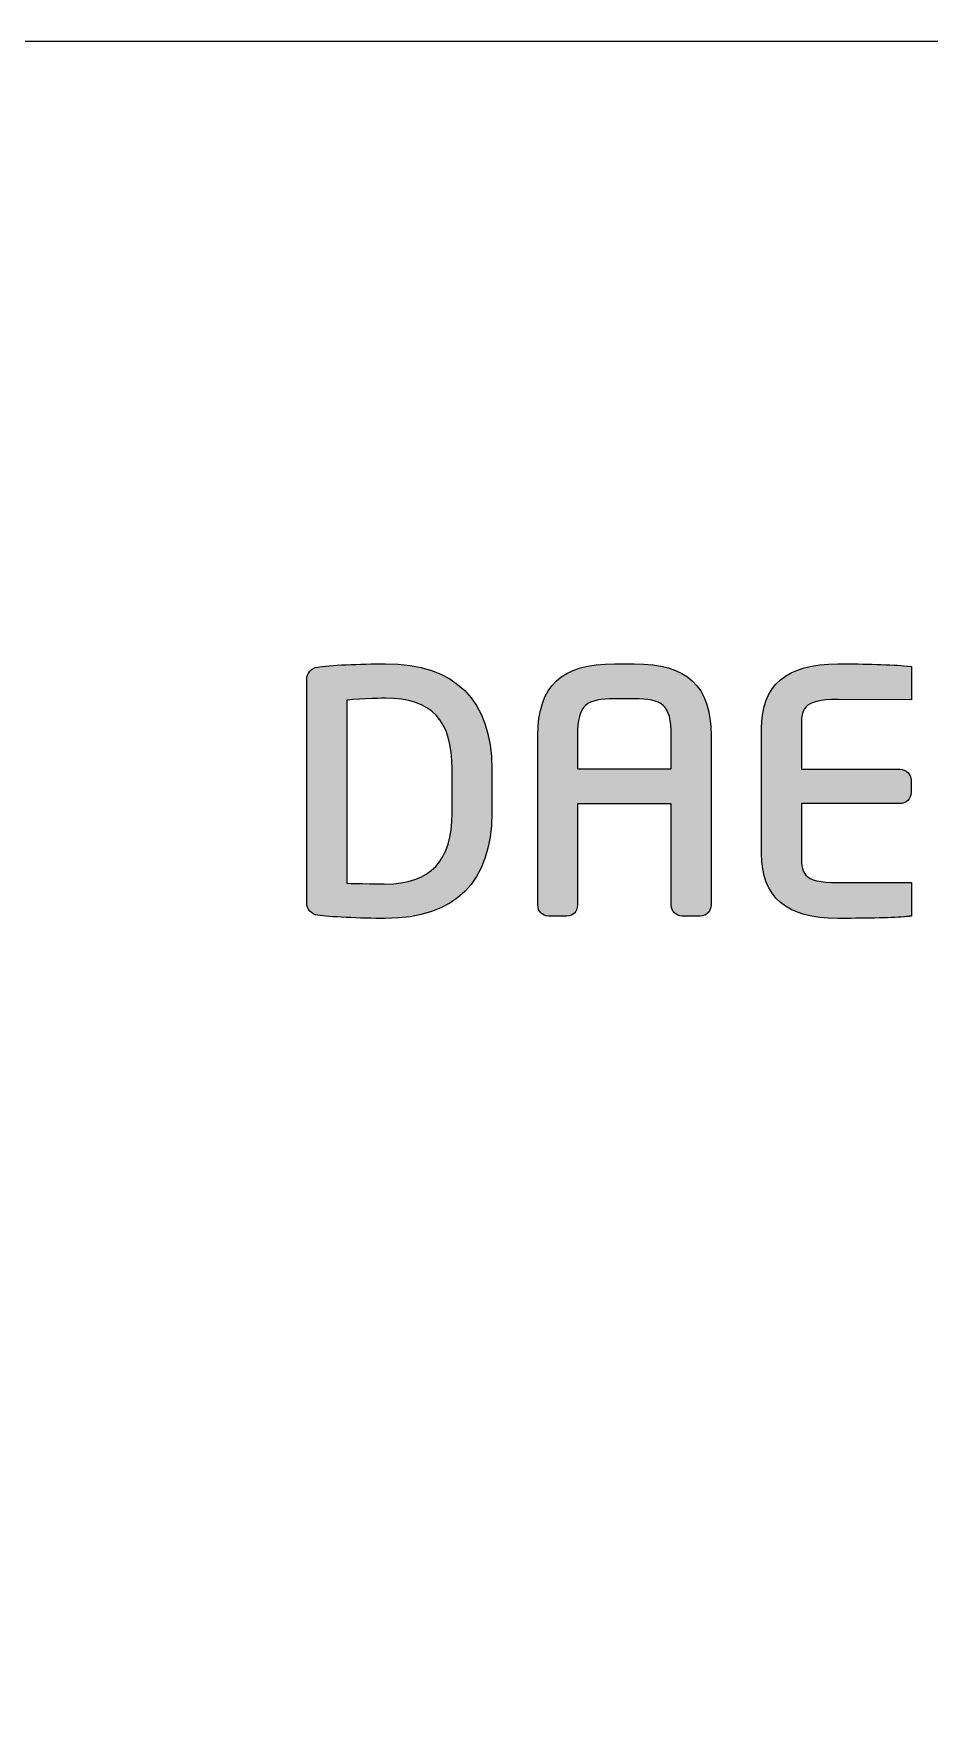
# Model space of a CAD drawing. Extents: x 16296675745 to 16296677481, y -37409619395 to -37409618123.
# Drawn here: x 16296675993.07 to 16296676002.63, y -37409618793.27 to -37409618775.16 of the extents above; entities that cross this region are included whole.
import ezdxf

# ---------------------------------------------------------------- set-up
doc = ezdxf.new("R2010")
doc.units = 0
doc.header["$LTSCALE"] = 10
doc.header["$MEASUREMENT"] = 0
doc.layers.add('1', color=7, linetype='CONTINUOUS')
doc.layers.add('BODY', color=7, linetype='CONTINUOUS')
doc.layers.add('레이어 1', color=7, linetype='CONTINUOUS', lineweight=0)

msp = doc.modelspace()

# ---------------------------------------------------------------- hatches: boundary and pattern name
at = {"layer": '레이어 1'}
h = msp.add_hatch(color=7, dxfattribs=at)
h.dxf.hatch_style = 2
edge = h.paths.add_edge_path()
edge.add_spline(control_points=[(16296675997.53513, -37409618783.485107), (16296675997.53513, -37409618783.995949), (16296675997.302059, -37409618784.244476), (16296675996.82235, -37409618784.244476), (16296675996.82235, -37409618784.244476), (16296675996.49416, -37409618784.238411), (16296675996.408621, -37409618784.236923), (16296675996.408621, -37409618784.236923), (16296675996.408621, -37409618782.278236), (16296675996.408621, -37409618782.278236), (16296675996.578609, -37409618782.26136), (16296675996.82019, -37409618782.25853), (16296675996.82259, -37409618782.25853), (16296675997.3153, -37409618782.25853), (16296675997.53513, -37409618782.492599), (16296675997.53513, -37409618783.017212), (16296675997.53513, -37409618783.017212), (16296675997.53513, -37409618783.485107), (16296675997.53513, -37409618783.485107)], knot_values=[0, 0, 0, 0, 1, 1, 1, 2, 2, 2, 3, 3, 3, 4, 4, 4, 5, 5, 5, 6, 6, 6, 6], degree=3, periodic=0)
edge = h.paths.add_edge_path()
edge.add_spline(control_points=[(16296675996.82235, -37409618781.890579), (16296675996.556061, -37409618781.890579), (16296675996.210609, -37409618781.906929), (16296675996.097321, -37409618781.925163), (16296675996.02647, -37409618781.937042), (16296675995.98106, -37409618781.989998), (16296675995.98106, -37409618782.059967), (16296675995.98106, -37409618782.059967), (16296675995.98106, -37409618784.442757), (16296675995.98106, -37409618784.442757), (16296675995.98106, -37409618784.516113), (16296675996.026911, -37409618784.567711), (16296675996.100771, -37409618784.577957), (16296675996.207911, -37409618784.595787), (16296675996.55224, -37409618784.612007), (16296675996.82235, -37409618784.612007), (16296675997.56592, -37409618784.612007), (16296675997.95878, -37409618784.222191), (16296675997.95878, -37409618783.485107), (16296675997.95878, -37409618783.485107), (16296675997.95878, -37409618783.017212), (16296675997.95878, -37409618783.017212), (16296675997.95878, -37409618782.280144), (16296675997.56592, -37409618781.890579), (16296675996.82235, -37409618781.890579)], knot_values=[0, 0, 0, 0, 1, 1, 1, 2, 2, 2, 3, 3, 3, 4, 4, 4, 5, 5, 5, 6, 6, 6, 7, 7, 7, 8, 8, 8, 8], degree=3, periodic=0)
h = msp.add_hatch(color=7, dxfattribs=at)
h.dxf.hatch_style = 2
edge = h.paths.add_edge_path()
edge.add_spline(control_points=[(16296675999.876459, -37409618783.014374), (16296675999.876459, -37409618783.014374), (16296675998.873819, -37409618783.014374), (16296675998.873819, -37409618783.014374), (16296675998.873819, -37409618782.977112), (16296675998.873819, -37409618782.656853), (16296675998.873819, -37409618782.656853), (16296675998.873819, -37409618782.32254), (16296675998.97319, -37409618782.265823), (16296675999.271339, -37409618782.265823), (16296675999.271339, -37409618782.265823), (16296675999.47924, -37409618782.265823), (16296675999.47924, -37409618782.265823), (16296675999.77721, -37409618782.265823), (16296675999.876459, -37409618782.32254), (16296675999.876459, -37409618782.656853), (16296675999.876459, -37409618782.656853), (16296675999.876459, -37409618782.977112), (16296675999.876459, -37409618783.014374)], knot_values=[0, 0, 0, 0, 1, 1, 1, 2, 2, 2, 3, 3, 3, 4, 4, 4, 5, 5, 5, 6, 6, 6, 6], degree=3, periodic=0)
edge = h.paths.add_edge_path()
edge.add_spline(control_points=[(16296675999.47924, -37409618781.890579), (16296675999.47924, -37409618781.890579), (16296675999.271339, -37409618781.890579), (16296675999.271339, -37409618781.890579), (16296675998.70336, -37409618781.890579), (16296675998.45013, -37409618782.126823), (16296675998.45013, -37409618782.656853), (16296675998.45013, -37409618782.656853), (16296675998.45013, -37409618784.470047), (16296675998.45013, -37409618784.470047), (16296675998.45013, -37409618784.533813), (16296675998.50193, -37409618784.587822), (16296675998.56308, -37409618784.587822), (16296675998.56308, -37409618784.587822), (16296675998.76144, -37409618784.587822), (16296675998.76144, -37409618784.587822), (16296675998.831739, -37409618784.587822), (16296675998.873819, -37409618784.52813), (16296675998.873819, -37409618784.470047), (16296675998.873819, -37409618784.470047), (16296675998.873819, -37409618783.428108), (16296675998.873819, -37409618783.387451), (16296675998.873819, -37409618783.387451), (16296675999.876459, -37409618783.387451), (16296675999.876459, -37409618783.387451), (16296675999.876459, -37409618783.428108), (16296675999.876459, -37409618784.470047), (16296675999.876459, -37409618784.470047), (16296675999.876459, -37409618784.535004), (16296675999.927679, -37409618784.587822), (16296675999.990801, -37409618784.587822), (16296675999.990801, -37409618784.587822), (16296676000.18672, -37409618784.587822), (16296676000.18672, -37409618784.587822), (16296676000.2554, -37409618784.587822), (16296676000.30162, -37409618784.526909), (16296676000.30162, -37409618784.470047), (16296676000.30162, -37409618784.470047), (16296676000.30162, -37409618782.656853), (16296676000.30162, -37409618782.656853), (16296676000.30162, -37409618782.126823), (16296676000.047899, -37409618781.890579), (16296675999.47924, -37409618781.890579)], knot_values=[0, 0, 0, 0, 1, 1, 1, 2, 2, 2, 3, 3, 3, 4, 4, 4, 5, 5, 5, 6, 6, 6, 7, 7, 7, 8, 8, 8, 9, 9, 9, 10, 10, 10, 11, 11, 11, 12, 12, 12, 13, 13, 13, 14, 14, 14, 14], degree=3, periodic=0)
h = msp.add_hatch(color=7, dxfattribs=at)
h.dxf.hatch_style = 2
edge = h.paths.add_edge_path()
edge.add_spline(control_points=[(16296676000.84046, -37409618782.583504), (16296676000.84046, -37409618782.583504), (16296676000.84046, -37409618783.918282), (16296676000.84046, -37409618783.918282), (16296676000.84046, -37409618784.385223), (16296676001.107161, -37409618784.612007), (16296676001.65596, -37409618784.612007), (16296676001.898199, -37409618784.612007), (16296676002.227921, -37409618784.607559), (16296676002.359751, -37409618784.595253), (16296676002.357861, -37409618784.595253), (16296676002.42367, -37409618784.588913), (16296676002.42367, -37409618784.588913), (16296676002.42367, -37409618784.588913), (16296676002.44272, -37409618784.587021), (16296676002.44272, -37409618784.587021), (16296676002.44272, -37409618784.587021), (16296676002.44272, -37409618784.229889), (16296676002.44272, -37409618784.229889), (16296676002.44272, -37409618784.229889), (16296676001.65897, -37409618784.229889), (16296676001.65897, -37409618784.229889), (16296676001.26631, -37409618784.229889), (16296676001.26631, -37409618784.119141), (16296676001.26631, -37409618783.918282), (16296676001.26631, -37409618783.918282), (16296676001.26631, -37409618783.423653), (16296676001.26631, -37409618783.38501), (16296676001.30666, -37409618783.38501), (16296676002.31983, -37409618783.38501), (16296676002.31983, -37409618783.38501), (16296676002.38619, -37409618783.38501), (16296676002.44025, -37409618783.332336), (16296676002.44025, -37409618783.267509), (16296676002.44025, -37409618783.267509), (16296676002.44025, -37409618783.135132), (16296676002.44025, -37409618783.135132), (16296676002.44025, -37409618783.069893), (16296676002.38619, -37409618783.017082), (16296676002.31983, -37409618783.017082), (16296676002.31983, -37409618783.017082), (16296676001.30666, -37409618783.017082), (16296676001.26631, -37409618783.017082), (16296676001.26631, -37409618782.978722), (16296676001.26631, -37409618782.583504), (16296676001.26631, -37409618782.583504), (16296676001.26631, -37409618782.382919), (16296676001.26631, -37409618782.272423), (16296676001.65897, -37409618782.272423), (16296676001.65897, -37409618782.272423), (16296676002.44241, -37409618782.275543), (16296676002.44241, -37409618782.275543), (16296676002.44241, -37409618782.275543), (16296676002.44241, -37409618781.920563), (16296676002.44241, -37409618781.920563), (16296676002.44241, -37409618781.920563), (16296676002.35931, -37409618781.911652), (16296676002.35931, -37409618781.911652), (16296676002.20516, -37409618781.897743), (16296676001.851749, -37409618781.890579), (16296676001.65596, -37409618781.890579), (16296676001.107161, -37409618781.890579), (16296676000.84046, -37409618782.117104), (16296676000.84046, -37409618782.583504)], knot_values=[0, 0, 0, 0, 1, 1, 1, 2, 2, 2, 3, 3, 3, 4, 4, 4, 5, 5, 5, 6, 6, 6, 7, 7, 7, 8, 8, 8, 9, 9, 9, 10, 10, 10, 11, 11, 11, 12, 12, 12, 13, 13, 13, 14, 14, 14, 15, 15, 15, 16, 16, 16, 17, 17, 17, 18, 18, 18, 19, 19, 19, 20, 20, 20, 21, 21, 21, 21], degree=3, periodic=0)

# ---------------------------------------------------------------- linework, layer by layer
at = {"layer": '1', "color": 0}
msp.add_open_spline([(16296675992.25794, -37409618765.976799), (16296675987.359131, -37409618768.762016), (16296675976.95026, -37409618774.680023), (16296676000.88109, -37409618782.960793), (16296675978.86904, -37409618796.39949), (16296675995.5047, -37409618796.823097), (16296675999.337761, -37409618811.832481), (16296676012.44381, -37409618787.911377), (16296676022.66818, -37409618810.165359), (16296676029.43651, -37409618801.979271), (16296676031.89271, -37409618799.848282)], degree=3, knots=[0, 0, 0, 0, 12.12397837, 25.760756226, 38.813997283, 48.466082913, 56.550931512, 72.059585134, 86.929807738, 95.778175402, 95.778175402, 95.778175402, 95.778175402], dxfattribs=at)
at = {"layer": 'BODY'}
msp.add_line((16296676025.528811, -37409618775.238983), (16296675947.528799, -37409618775.238983), dxfattribs=at)
at = {"layer": '레이어 1', "color": 7}
for points, knots in [([(16296675996.82235, -37409618781.890579), (16296675996.556061, -37409618781.890579), (16296675996.210609, -37409618781.906929), (16296675996.097321, -37409618781.925163), (16296675996.02647, -37409618781.937042), (16296675995.98106, -37409618781.989998), (16296675995.98106, -37409618782.059967), (16296675995.98106, -37409618782.059967), (16296675995.98106, -37409618784.442757), (16296675995.98106, -37409618784.442757), (16296675995.98106, -37409618784.516113), (16296675996.026911, -37409618784.567711), (16296675996.100771, -37409618784.577957), (16296675996.207911, -37409618784.595787), (16296675996.55224, -37409618784.612007), (16296675996.82235, -37409618784.612007), (16296675997.56592, -37409618784.612007), (16296675997.95878, -37409618784.222191), (16296675997.95878, -37409618783.485107), (16296675997.95878, -37409618783.485107), (16296675997.95878, -37409618783.017212), (16296675997.95878, -37409618783.017212), (16296675997.95878, -37409618782.280144), (16296675997.56592, -37409618781.890579), (16296675996.82235, -37409618781.890579)], [0, 0, 0, 0, 1, 1, 1, 2, 2, 2, 3, 3, 3, 4, 4, 4, 5, 5, 5, 6, 6, 6, 7, 7, 7, 8, 8, 8, 8]), ([(16296675999.47924, -37409618781.890579), (16296675999.47924, -37409618781.890579), (16296675999.271339, -37409618781.890579), (16296675999.271339, -37409618781.890579), (16296675998.70336, -37409618781.890579), (16296675998.45013, -37409618782.126823), (16296675998.45013, -37409618782.656853), (16296675998.45013, -37409618782.656853), (16296675998.45013, -37409618784.470047), (16296675998.45013, -37409618784.470047), (16296675998.45013, -37409618784.533813), (16296675998.50193, -37409618784.587822), (16296675998.56308, -37409618784.587822), (16296675998.56308, -37409618784.587822), (16296675998.76144, -37409618784.587822), (16296675998.76144, -37409618784.587822), (16296675998.831739, -37409618784.587822), (16296675998.873819, -37409618784.52813), (16296675998.873819, -37409618784.470047), (16296675998.873819, -37409618784.470047), (16296675998.873819, -37409618783.428108), (16296675998.873819, -37409618783.387451), (16296675998.873819, -37409618783.387451), (16296675999.876459, -37409618783.387451), (16296675999.876459, -37409618783.387451), (16296675999.876459, -37409618783.428108), (16296675999.876459, -37409618784.470047), (16296675999.876459, -37409618784.470047), (16296675999.876459, -37409618784.535004), (16296675999.927679, -37409618784.587822), (16296675999.990801, -37409618784.587822), (16296675999.990801, -37409618784.587822), (16296676000.18672, -37409618784.587822), (16296676000.18672, -37409618784.587822), (16296676000.2554, -37409618784.587822), (16296676000.30162, -37409618784.526909), (16296676000.30162, -37409618784.470047), (16296676000.30162, -37409618784.470047), (16296676000.30162, -37409618782.656853), (16296676000.30162, -37409618782.656853), (16296676000.30162, -37409618782.126823), (16296676000.047899, -37409618781.890579), (16296675999.47924, -37409618781.890579)], [0, 0, 0, 0, 1, 1, 1, 2, 2, 2, 3, 3, 3, 4, 4, 4, 5, 5, 5, 6, 6, 6, 7, 7, 7, 8, 8, 8, 9, 9, 9, 10, 10, 10, 11, 11, 11, 12, 12, 12, 13, 13, 13, 14, 14, 14, 14]), ([(16296676000.84046, -37409618782.583504), (16296676000.84046, -37409618782.583504), (16296676000.84046, -37409618783.918282), (16296676000.84046, -37409618783.918282), (16296676000.84046, -37409618784.385223), (16296676001.107161, -37409618784.612007), (16296676001.65596, -37409618784.612007), (16296676001.898199, -37409618784.612007), (16296676002.227921, -37409618784.607559), (16296676002.359751, -37409618784.595253), (16296676002.357861, -37409618784.595253), (16296676002.42367, -37409618784.588913), (16296676002.42367, -37409618784.588913), (16296676002.42367, -37409618784.588913), (16296676002.44272, -37409618784.587021), (16296676002.44272, -37409618784.587021), (16296676002.44272, -37409618784.587021), (16296676002.44272, -37409618784.229889), (16296676002.44272, -37409618784.229889), (16296676002.44272, -37409618784.229889), (16296676001.65897, -37409618784.229889), (16296676001.65897, -37409618784.229889), (16296676001.26631, -37409618784.229889), (16296676001.26631, -37409618784.119141), (16296676001.26631, -37409618783.918282), (16296676001.26631, -37409618783.918282), (16296676001.26631, -37409618783.423653), (16296676001.26631, -37409618783.38501), (16296676001.30666, -37409618783.38501), (16296676002.31983, -37409618783.38501), (16296676002.31983, -37409618783.38501), (16296676002.38619, -37409618783.38501), (16296676002.44025, -37409618783.332336), (16296676002.44025, -37409618783.267509), (16296676002.44025, -37409618783.267509), (16296676002.44025, -37409618783.135132), (16296676002.44025, -37409618783.135132), (16296676002.44025, -37409618783.069893), (16296676002.38619, -37409618783.017082), (16296676002.31983, -37409618783.017082), (16296676002.31983, -37409618783.017082), (16296676001.30666, -37409618783.017082), (16296676001.26631, -37409618783.017082), (16296676001.26631, -37409618782.978722), (16296676001.26631, -37409618782.583504), (16296676001.26631, -37409618782.583504), (16296676001.26631, -37409618782.382919), (16296676001.26631, -37409618782.272423), (16296676001.65897, -37409618782.272423), (16296676001.65897, -37409618782.272423), (16296676002.44241, -37409618782.275543), (16296676002.44241, -37409618782.275543), (16296676002.44241, -37409618782.275543), (16296676002.44241, -37409618781.920563), (16296676002.44241, -37409618781.920563), (16296676002.44241, -37409618781.920563), (16296676002.35931, -37409618781.911652), (16296676002.35931, -37409618781.911652), (16296676002.20516, -37409618781.897743), (16296676001.851749, -37409618781.890579), (16296676001.65596, -37409618781.890579), (16296676001.107161, -37409618781.890579), (16296676000.84046, -37409618782.117104), (16296676000.84046, -37409618782.583504)], [0, 0, 0, 0, 1, 1, 1, 2, 2, 2, 3, 3, 3, 4, 4, 4, 5, 5, 5, 6, 6, 6, 7, 7, 7, 8, 8, 8, 9, 9, 9, 10, 10, 10, 11, 11, 11, 12, 12, 12, 13, 13, 13, 14, 14, 14, 15, 15, 15, 16, 16, 16, 17, 17, 17, 18, 18, 18, 19, 19, 19, 20, 20, 20, 21, 21, 21, 21]), ([(16296675997.53513, -37409618783.485107), (16296675997.53513, -37409618783.995949), (16296675997.302059, -37409618784.244476), (16296675996.82235, -37409618784.244476), (16296675996.82235, -37409618784.244476), (16296675996.49416, -37409618784.238411), (16296675996.408621, -37409618784.236923), (16296675996.408621, -37409618784.236923), (16296675996.408621, -37409618782.278236), (16296675996.408621, -37409618782.278236), (16296675996.578609, -37409618782.26136), (16296675996.82019, -37409618782.25853), (16296675996.82259, -37409618782.25853), (16296675997.3153, -37409618782.25853), (16296675997.53513, -37409618782.492599), (16296675997.53513, -37409618783.017212), (16296675997.53513, -37409618783.017212), (16296675997.53513, -37409618783.485107), (16296675997.53513, -37409618783.485107)], [0, 0, 0, 0, 1, 1, 1, 2, 2, 2, 3, 3, 3, 4, 4, 4, 5, 5, 5, 6, 6, 6, 6]), ([(16296675999.876459, -37409618783.014374), (16296675999.876459, -37409618783.014374), (16296675998.873819, -37409618783.014374), (16296675998.873819, -37409618783.014374), (16296675998.873819, -37409618782.977112), (16296675998.873819, -37409618782.656853), (16296675998.873819, -37409618782.656853), (16296675998.873819, -37409618782.32254), (16296675998.97319, -37409618782.265823), (16296675999.271339, -37409618782.265823), (16296675999.271339, -37409618782.265823), (16296675999.47924, -37409618782.265823), (16296675999.47924, -37409618782.265823), (16296675999.77721, -37409618782.265823), (16296675999.876459, -37409618782.32254), (16296675999.876459, -37409618782.656853), (16296675999.876459, -37409618782.656853), (16296675999.876459, -37409618782.977112), (16296675999.876459, -37409618783.014374)], [0, 0, 0, 0, 1, 1, 1, 2, 2, 2, 3, 3, 3, 4, 4, 4, 5, 5, 5, 6, 6, 6, 6])]:
    msp.add_open_spline(points, degree=3, knots=knots, dxfattribs=at)

doc.saveas('drawing.dxf')
